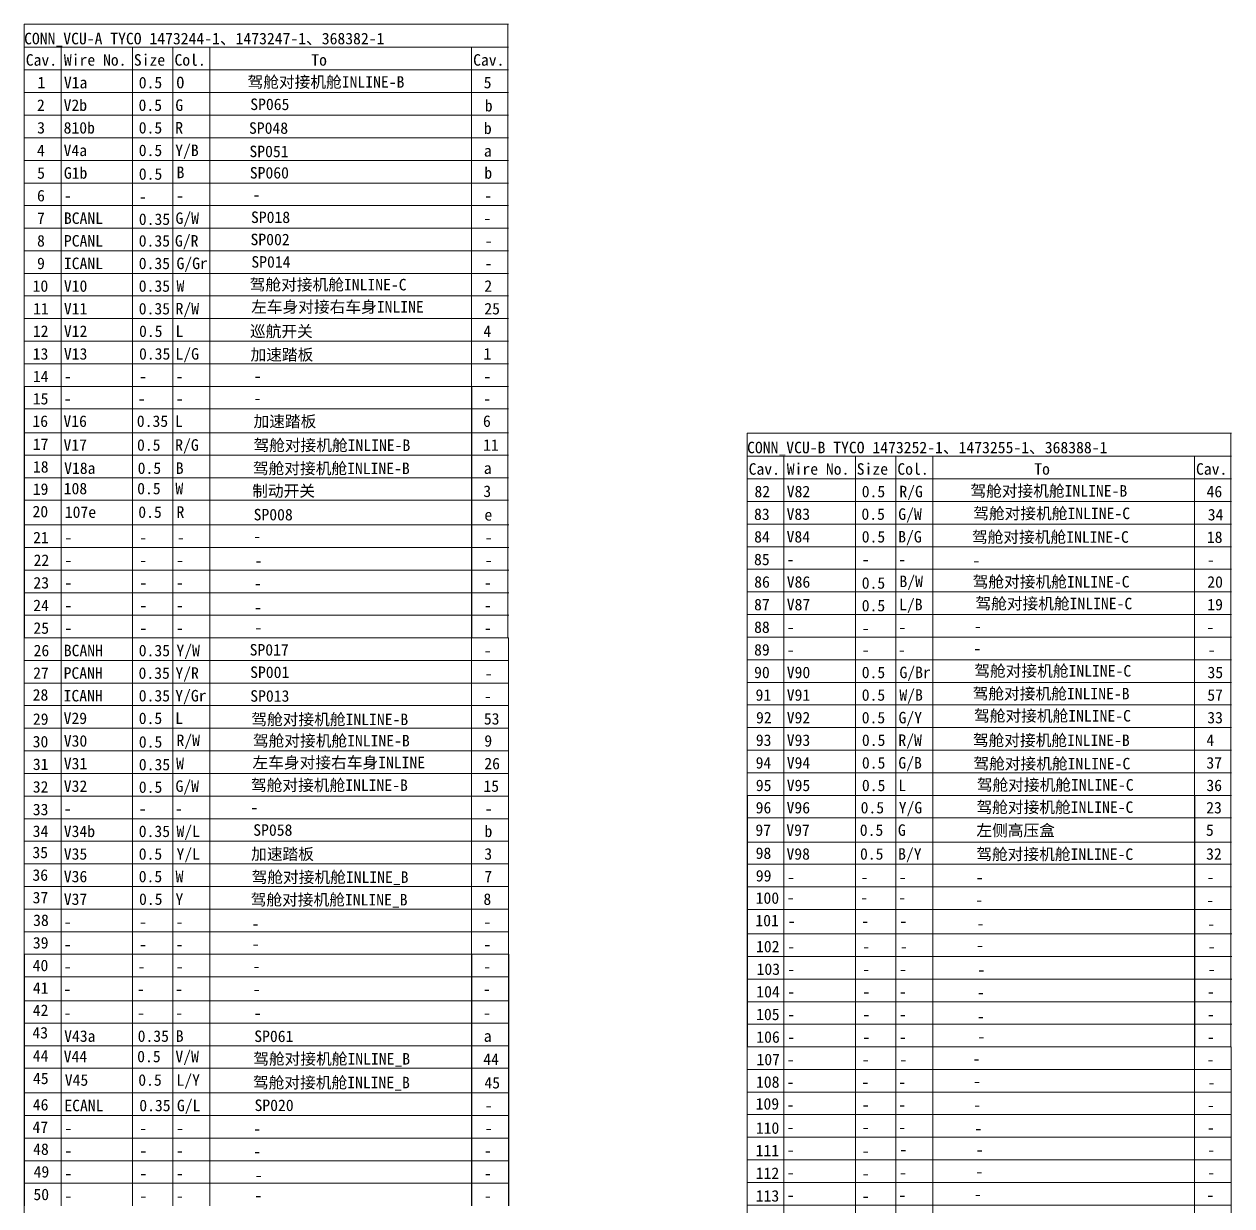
# Model space of a CAD drawing. Header units: millimetres. Extents: x 17 to 3784, y 12 to 1382.
# Drawn here: x 1404.3 to 1537.1, y 232.8 to 362.7 of the extents above; entities that cross this region are included whole.
import ezdxf

# ---------------------------------------------------------------- set-up
doc = ezdxf.new("R2010")
doc.units = ezdxf.units.MM
doc.styles.add('FangSong_GB2312_Style', font='simfang.ttf')

msp = doc.modelspace()

# ---------------------------------------------------------------- linework, layer by layer
for p, q in [((1404.33, 322.85), (1404.33, 295.3)), ((1453.52, 322.89), (1453.52, 295.22)), ((1483.8, 277.88), (1483.8, 250.33)), ((1532.99, 277.92), (1532.99, 250.25))]:
    msp.add_line(p, q)
at = {"color": 0}
for p, q in [((1404.33, 260.44), (1404.33, 232.78)), ((1404.33, 260.4), (1404.33, 232.78)), ((1453.52, 260.44), (1453.52, 232.77)), ((1457.56, 260.44), (1457.56, 232.77))]:
    msp.add_line(p, q, dxfattribs=at)
at = {"color": 7, "linetype": 'Continuous', "lineweight": 13}
for points in [[(1404.32, 362.72), (1457.56, 362.72)], [(1404.32, 362.72), (1404.32, 322.88)], [(1457.5, 362.69), (1457.5, 295.22)], [(1404.32, 360.17), (1457.56, 360.17)], [(1408.38, 360.17), (1408.38, 295.22)], [(1416.23, 360.17), (1416.23, 295.22)], [(1420.67, 360.17), (1420.67, 295.22)], [(1424.73, 360.17), (1424.73, 295.22)], [(1453.51, 360.17), (1453.51, 322.88)], [(1404.32, 357.68), (1457.56, 357.68)], [(1404.32, 355.2), (1457.56, 355.2)], [(1404.32, 352.71), (1457.56, 352.71)], [(1404.32, 350.23), (1457.56, 350.23)], [(1404.32, 347.74), (1457.56, 347.74)], [(1404.32, 345.25), (1457.56, 345.25)], [(1404.32, 342.77), (1457.56, 342.77)], [(1404.32, 340.28), (1457.56, 340.28)], [(1404.32, 337.8), (1457.56, 337.8)], [(1404.32, 335.31), (1457.56, 335.31)], [(1404.32, 332.83), (1457.56, 332.83)], [(1404.32, 330.34), (1457.56, 330.34)], [(1404.32, 327.86), (1457.56, 327.86)], [(1404.32, 325.37), (1457.56, 325.37)], [(1404.32, 322.89), (1457.56, 322.89)], [(1404.33, 320.41), (1457.57, 320.41)], [(1404.33, 317.76), (1457.57, 317.76)], [(1483.8, 317.75), (1537.04, 317.75)], [(1483.8, 317.75), (1483.8, 277.91)], [(1536.98, 317.72), (1536.98, 250.25)], [(1404.34, 315.31), (1457.57, 315.31)], [(1483.8, 315.2), (1537.04, 315.2)], [(1487.85, 315.2), (1487.85, 250.25)], [(1495.7, 315.2), (1495.7, 250.25)], [(1500.15, 315.2), (1500.15, 250.25)], [(1504.2, 315.2), (1504.2, 250.25)], [(1532.98, 315.2), (1532.98, 277.91)], [(1404.34, 312.83), (1457.58, 312.83)], [(1483.8, 312.71), (1537.04, 312.71)], [(1404.34, 310.36), (1457.58, 310.36)], [(1483.8, 310.23), (1537.04, 310.23)], [(1404.38, 307.65), (1457.61, 307.65)], [(1483.8, 307.74), (1537.04, 307.74)], [(1404.38, 305.16), (1457.61, 305.16)], [(1483.8, 305.25), (1537.04, 305.25)], [(1483.8, 302.77), (1537.04, 302.77)], [(1404.38, 302.68), (1457.61, 302.68)], [(1404.32, 300.26), (1404.32, 260.44)], [(1404.38, 300.19), (1457.61, 300.19)], [(1483.8, 300.28), (1537.04, 300.28)], [(1404.38, 297.71), (1457.61, 297.71)], [(1483.8, 297.8), (1537.04, 297.8)], [(1404.32, 295.23), (1457.56, 295.23)], [(1453.5, 295.23), (1453.5, 260.44)], [(1457.56, 295.23), (1457.56, 260.44)], [(1483.8, 295.31), (1537.04, 295.31)], [(1404.32, 292.75), (1457.56, 292.75)], [(1483.8, 292.83), (1537.04, 292.83)], [(1404.32, 290.26), (1457.56, 290.26)], [(1483.8, 290.34), (1537.04, 290.34)], [(1404.32, 287.78), (1457.56, 287.78)], [(1483.8, 287.86), (1537.04, 287.86)], [(1404.32, 285.29), (1457.56, 285.29)], [(1483.8, 285.37), (1537.04, 285.37)], [(1404.32, 282.81), (1457.56, 282.81)], [(1483.8, 282.88), (1537.04, 282.88)], [(1404.32, 280.32), (1457.56, 280.32)], [(1483.8, 280.4), (1537.04, 280.4)], [(1404.32, 277.83), (1457.56, 277.83)], [(1483.8, 277.91), (1537.04, 277.91)], [(1404.32, 275.35), (1457.56, 275.35)], [(1483.81, 275.44), (1537.04, 275.44)], [(1404.32, 272.86), (1457.56, 272.86)], [(1483.81, 272.78), (1537.04, 272.78)], [(1404.32, 270.38), (1457.56, 270.38)], [(1483.81, 270.34), (1537.05, 270.34)], [(1404.32, 267.89), (1457.56, 267.89)], [(1483.81, 267.86), (1537.05, 267.86)], [(1404.32, 265.41), (1457.56, 265.41)], [(1483.82, 265.38), (1537.06, 265.38)], [(1404.32, 262.92), (1457.56, 262.92)], [(1483.85, 262.68), (1537.09, 262.68)], [(1404.32, 260.44), (1457.56, 260.44)], [(1483.85, 260.19), (1537.09, 260.19)], [(1404.33, 257.96), (1457.57, 257.96)], [(1483.85, 257.71), (1537.09, 257.71)], [(1404.33, 255.31), (1457.57, 255.31)], [(1483.8, 255.29), (1483.8, 212.94)], [(1483.85, 255.22), (1537.09, 255.22)], [(1404.34, 252.87), (1457.57, 252.87)], [(1483.85, 252.74), (1537.09, 252.74)], [(1404.34, 250.38), (1457.57, 250.38)], [(1483.8, 250.26), (1537.03, 250.26)], [(1487.85, 250.26), (1487.85, 212.99)], [(1495.7, 250.26), (1495.7, 212.99)], [(1500.15, 250.26), (1500.15, 212.99)], [(1504.2, 250.26), (1504.2, 212.99)], [(1532.98, 250.26), (1532.98, 213.09)], [(1537.03, 250.26), (1537.03, 213.15)], [(1404.34, 247.91), (1457.58, 247.91)], [(1483.8, 247.78), (1537.03, 247.78)], [(1404.38, 245.2), (1457.61, 245.2)], [(1483.8, 245.29), (1537.03, 245.29)], [(1404.38, 242.72), (1457.61, 242.72)], [(1483.8, 242.81), (1537.03, 242.81)], [(1483.8, 240.32), (1537.03, 240.32)], [(1404.38, 240.23), (1457.61, 240.23)], [(1483.8, 237.84), (1537.03, 237.84)], [(1483.8, 235.35), (1537.03, 235.35)], [(1483.8, 232.86), (1537.03, 232.86)]]:
    msp.add_lwpolyline(points, dxfattribs=at)
at = {"color": 0, "linetype": 'Continuous', "lineweight": 13}
for points in [[(1408.38, 295.23), (1408.38, 232.77)], [(1416.23, 295.23), (1416.23, 232.77)], [(1420.67, 295.23), (1420.67, 232.77)], [(1424.73, 295.23), (1424.73, 232.77)], [(1404.33, 237.79), (1404.33, 197.96)], [(1404.38, 237.74), (1457.61, 237.74)], [(1404.38, 235.26), (1457.61, 235.26)]]:
    msp.add_lwpolyline(points, dxfattribs=at)

# ---------------------------------------------------------------- texts
at = {"color": 7, "linetype": 'Continuous', "style": 'FangSong_GB2312_Style'}
for s, height, p in [('CONN_VCU-A TYCO 1473244-1、1473247-1、368382-1', 1.2655, (1404.32, 360.5)), ('Cav.', 1.265, (1404.5, 358.15)), ('Wire No.', 1.265, (1408.69, 358.15)), ('Size', 1.265, (1416.38, 358.15)), ('Col.', 1.265, (1420.85, 358.15)), ('To', 1.265, (1435.89, 358.15)), ('Cav.', 1.265, (1453.68, 358.15)), ('驾舱对接机舱INLINE-B', 1.2655, (1428.88, 355.73)), ('1', 1.27, (1405.78, 355.66)), ('V1a', 1.265, (1408.69, 355.66)), ('0.5', 1.265, (1416.92, 355.66)), ('O', 1.27, (1421.06, 355.66)), ('5', 1.27, (1454.84, 355.66)), ('V2b', 1.265, (1408.66, 353.18)), ('SP065', 1.265, (1429.18, 353.27)), ('2', 1.27, (1405.73, 353.17)), ('0.5', 1.265, (1416.9, 353.18)), ('G', 1.27, (1420.95, 353.18)), ('b', 1.27, (1454.96, 353.12)), ('3', 1.27, (1405.75, 350.69)), ('810b', 1.265, (1408.66, 350.69)), ('0.5', 1.265, (1416.92, 350.69)), ('R', 1.27, (1420.93, 350.69)), ('SP048', 1.265, (1429.04, 350.66)), ('b', 1.27, (1454.86, 350.64)), ('4', 1.27, (1405.73, 348.2)), ('V4a', 1.265, (1408.66, 348.21)), ('0.5', 1.265, (1416.92, 348.21)), ('Y/B', 1.265, (1420.93, 348.21)), ('SP051', 1.265, (1429.09, 348.09)), ('a', 1.27, (1454.86, 348.15)), ('5', 1.27, (1405.75, 345.72)), ('G1b', 1.265, (1408.69, 345.72)), ('0.5', 1.265, (1416.93, 345.61)), ('B', 1.27, (1421.08, 345.78)), ('SP060', 1.265, (1429.13, 345.74)), ('b', 1.27, (1454.91, 345.72)), ('6', 1.27, (1405.74, 343.23)), ('-', 1.27, (1429.43, 343.34)), ('-', 1.27, (1408.69, 343.23)), ('-', 1.27, (1416.93, 343.12)), ('-', 1.27, (1421.03, 343.23)), ('-', 1.27, (1454.91, 343.23)), ('7', 1.27, (1405.74, 340.75)), ('BCANL', 1.265, (1408.69, 340.75)), ('0.35', 1.265, (1416.93, 340.64)), ('G/W', 1.265, (1420.96, 340.75)), ('SP018', 1.265, (1429.26, 340.85)), ('-', 1.27, (1454.81, 340.75)), ('8', 1.27, (1405.74, 338.26)), ('PCANL', 1.265, (1408.69, 338.26)), ('0.35', 1.265, (1416.92, 338.26)), ('G/R', 1.265, (1420.9, 338.26)), ('SP002', 1.265, (1429.21, 338.41)), ('-', 1.27, (1454.96, 338.26)), ('9', 1.27, (1405.74, 335.78)), ('ICANL', 1.265, (1408.69, 335.78)), ('0.35', 1.265, (1416.92, 335.78)), ('G/Gr', 1.265, (1421.07, 335.78)), ('SP014', 1.265, (1429.3, 335.94)), ('-', 1.27, (1454.93, 335.78)), ('驾舱对接机舱INLINE-C', 1.2655, (1429.12, 333.44)), ('10', 1.265, (1405.25, 333.29)), ('V10 ', 1.265, (1408.69, 333.29)), ('0.35', 1.265, (1416.92, 333.29)), ('W', 1.27, (1421.07, 333.29)), ('2', 1.27, (1454.91, 333.29)), ('11', 1.265, (1405.31, 330.8)), ('V11', 1.265, (1408.69, 330.8)), ('0.35', 1.265, (1416.92, 330.8)), ('R/W', 1.265, (1420.97, 330.8)), ('左车身对接右车身INLINE', 1.2655, (1429.28, 331)), ('25', 1.265, (1454.91, 330.8)), ('12', 1.265, (1405.28, 328.32)), ('V12', 1.265, (1408.69, 328.32)), ('0.5', 1.265, (1416.95, 328.32)), ('L', 1.27, (1420.96, 328.32)), ('巡航开关', 1.265, (1429.15, 328.31)), ('4', 1.27, (1454.81, 328.32)), ('13', 1.265, (1405.26, 325.83)), ('V13', 1.265, (1408.69, 325.83)), ('L/G', 1.265, (1420.96, 325.83)), ('加速踏板', 1.265, (1429.21, 325.74)), ('1', 1.27, (1454.81, 325.83)), ('14', 1.265, (1405.28, 323.35)), ('-', 1.27, (1408.69, 323.35)), ('-', 1.27, (1416.95, 323.35)), ('-', 1.27, (1420.96, 323.35)), ('-', 1.27, (1429.57, 323.4)), ('-', 1.27, (1454.81, 323.35)), ('15', 1.265, (1405.27, 320.9)), ('-', 1.27, (1408.67, 320.9)), ('-', 1.27, (1416.81, 320.9)), ('-', 1.27, (1420.99, 320.9)), ('-', 1.27, (1429.55, 320.95)), ('-', 1.27, (1454.8, 320.9)), ('16', 1.265, (1405.23, 318.43)), ('V16', 1.265, (1408.64, 318.43)), ('L', 1.27, (1420.91, 318.43)), ('加速踏板', 1.265, (1429.54, 318.41)), ('6', 1.27, (1454.76, 318.43)), ('17', 1.265, (1405.27, 315.89)), ('V17', 1.265, (1408.65, 315.81)), ('0.5', 1.265, (1416.73, 315.81)), ('R/G', 1.265, (1420.93, 315.81)), ('驾舱对接机舱INLINE-B', 1.2655, (1429.53, 315.78)), ('11', 1.265, (1454.78, 315.81)), ('CONN_VCU-B TYCO 1473252-1、1473255-1、368388-1', 1.2655, (1483.8, 315.53)), ('18', 1.265, (1405.29, 313.41)), ('驾舱对接机舱INLINE-B', 1.2655, (1429.47, 313.24)), ('V18a', 1.265, (1408.72, 313.26)), ('0.5', 1.265, (1416.8, 313.26)), ('B', 1.27, (1420.99, 313.26)), ('a', 1.27, (1454.85, 313.26)), ('Cav.', 1.265, (1483.97, 313.17)), ('Wire No.', 1.265, (1488.16, 313.17)), ('Size', 1.265, (1495.85, 313.17)), ('Col.', 1.265, (1500.32, 313.17)), ('To', 1.265, (1515.37, 313.17)), ('Cav.', 1.265, (1533.15, 313.17)), ('19', 1.265, (1405.27, 310.96)), ('108', 1.265, (1408.67, 311.02)), ('0.5', 1.265, (1416.75, 311.02)), ('W', 1.27, (1420.95, 311.02)), ('制动开关', 1.265, (1429.4, 310.76)), ('R/G', 1.265, (1500.54, 310.69)), ('驾舱对接机舱INLINE-B', 1.2655, (1508.35, 310.76)), ('3', 1.27, (1454.8, 310.72)), ('82', 1.265, (1484.61, 310.69)), ('V82', 1.265, (1488.16, 310.69)), ('0.5', 1.265, (1496.4, 310.69)), ('46', 1.265, (1534.31, 310.69)), ('20', 1.265, (1405.24, 308.49)), ('107e', 1.265, (1408.79, 308.43)), ('0.5', 1.265, (1416.87, 308.43)), ('R', 1.27, (1421.07, 308.43)), ('SP008', 1.265, (1429.55, 308.15)), ('83', 1.265, (1484.56, 308.2)), ('V83', 1.265, (1488.14, 308.21)), ('0.5', 1.265, (1496.37, 308.21)), ('G/W', 1.265, (1500.42, 308.21)), ('驾舱对接机舱INLINE-C', 1.2655, (1508.66, 308.29)), ('34', 1.265, (1534.44, 308.15)), ('e', 1.27, (1454.92, 308.13)), ('21', 1.265, (1405.31, 305.63)), ('84', 1.265, (1484.58, 305.72)), ('V84', 1.265, (1488.14, 305.72)), ('0.5', 1.265, (1496.4, 305.72)), ('B/G', 1.265, (1500.41, 305.72)), ('驾舱对接机舱INLINE-C', 1.2655, (1508.52, 305.69)), ('18', 1.265, (1534.34, 305.67)), ('-', 1.27, (1408.74, 305.63)), ('-', 1.27, (1416.98, 305.63)), ('-', 1.27, (1421.12, 305.63)), ('-', 1.27, (1429.5, 305.77)), ('-', 1.27, (1454.96, 305.63)), ('22', 1.265, (1405.36, 303.14)), ('85', 1.265, (1484.56, 303.23)), ('-', 1.27, (1408.74, 303.14)), ('-', 1.27, (1416.98, 303.14)), ('-', 1.27, (1421.03, 303.14)), ('-', 1.27, (1429.65, 303.08)), ('-', 1.27, (1454.96, 303.14)), ('-', 1.27, (1488.14, 303.24)), ('-', 1.27, (1496.4, 303.24)), ('-', 1.27, (1500.41, 303.24)), ('-', 1.27, (1508.57, 303.11)), ('-', 1.27, (1534.34, 303.18)), ('23', 1.265, (1405.34, 300.66)), ('86', 1.265, (1484.58, 300.75)), ('V86', 1.265, (1488.16, 300.75)), ('0.5', 1.265, (1496.4, 300.64)), ('B/W', 1.265, (1500.55, 300.81)), ('驾舱对接机舱INLINE-C', 1.2655, (1508.6, 300.77)), ('20', 1.265, (1534.39, 300.75)), ('-', 1.27, (1408.74, 300.66)), ('-', 1.27, (1417, 300.66)), ('-', 1.27, (1421.01, 300.66)), ('-', 1.27, (1429.58, 300.59)), ('-', 1.27, (1454.87, 300.66)), ('24', 1.265, (1405.32, 298.17)), ('87', 1.265, (1484.57, 298.26)), ('V87', 1.265, (1488.16, 298.26)), ('0.5', 1.265, (1496.4, 298.15)), ('L/B', 1.265, (1500.51, 298.26)), ('驾舱对接机舱INLINE-C', 1.2655, (1508.9, 298.37)), ('19', 1.265, (1534.39, 298.26)), ('-', 1.27, (1408.74, 298.17)), ('-', 1.27, (1417, 298.17)), ('-', 1.27, (1421.01, 298.17)), ('-', 1.27, (1429.6, 297.95)), ('-', 1.27, (1454.87, 298.17)), ('25', 1.265, (1405.34, 295.68)), ('-', 1.27, (1408.74, 295.68)), ('-', 1.27, (1417, 295.68)), ('-', 1.27, (1421.01, 295.68)), ('-', 1.27, (1429.64, 295.74)), ('-', 1.27, (1454.87, 295.68)), ('88', 1.265, (1484.57, 295.78)), ('-', 1.27, (1488.16, 295.78)), ('-', 1.27, (1496.4, 295.67)), ('-', 1.27, (1500.43, 295.78)), ('-', 1.27, (1508.73, 295.88)), ('-', 1.27, (1534.29, 295.78)), ('26', 1.265, (1405.36, 293.21)), ('BCANH', 1.265, (1408.68, 293.21)), ('0.35', 1.265, (1416.92, 293.21)), ('Y/W', 1.265, (1421.06, 293.21)), ('SP017', 1.265, (1429.11, 293.29)), ('-', 1.27, (1454.84, 293.21)), ('89', 1.265, (1484.57, 293.29)), ('-', 1.27, (1488.16, 293.29)), ('-', 1.27, (1496.4, 293.29)), ('-', 1.27, (1500.38, 293.29)), ('-', 1.27, (1508.68, 293.44)), ('-', 1.27, (1534.44, 293.29)), ('Y/R', 1.265, (1420.95, 290.73)), ('SP001', 1.265, (1429.17, 290.82)), ('G/Br', 1.265, (1500.55, 290.8)), ('驾舱对接机舱INLINE-C', 1.2655, (1508.78, 290.97)), ('27', 1.265, (1405.31, 290.73)), ('PCANH', 1.265, (1408.66, 290.73)), ('0.35', 1.265, (1416.9, 290.73)), ('-', 1.27, (1454.96, 290.68)), ('90', 1.265, (1484.57, 290.8)), ('V90', 1.265, (1488.16, 290.8)), ('0.5', 1.265, (1496.4, 290.8)), ('35', 1.265, (1534.41, 290.8)), ('28', 1.265, (1405.26, 288.33)), ('ICANH', 1.265, (1408.66, 288.24)), ('0.35', 1.265, (1416.92, 288.24)), ('Y/Gr', 1.265, (1420.93, 288.24)), ('SP013', 1.265, (1429.18, 288.21)), ('91', 1.265, (1484.73, 288.32)), ('V91', 1.265, (1488.16, 288.32)), ('0.5', 1.265, (1496.4, 288.32)), ('W/B', 1.265, (1500.54, 288.32)), ('驾舱对接机舱INLINE-B', 1.2655, (1508.6, 288.47)), ('57', 1.265, (1534.39, 288.32)), ('-', 1.27, (1454.86, 288.19)), ('29', 1.265, (1405.28, 285.67)), ('V29', 1.265, (1408.66, 285.76)), ('0.5', 1.265, (1416.92, 285.76)), ('L', 1.27, (1420.93, 285.76)), ('驾舱对接机舱INLINE-B', 1.2655, (1429.3, 285.64)), ('53', 1.265, (1454.86, 285.7)), ('92', 1.265, (1484.78, 285.83)), ('V92', 1.265, (1488.16, 285.83)), ('0.5', 1.265, (1496.4, 285.83)), ('G/Y', 1.265, (1500.45, 285.83)), ('驾舱对接机舱INLINE-C', 1.2655, (1508.75, 286.03)), ('33', 1.265, (1534.39, 285.83)), ('30', 1.265, (1405.26, 283.19)), ('V30', 1.265, (1408.68, 283.27)), ('0.5', 1.265, (1416.93, 283.16)), ('R/W', 1.265, (1421.07, 283.33)), ('驾舱对接机舱INLINE-B', 1.2655, (1429.47, 283.29)), ('9', 1.27, (1454.91, 283.27)), ('93', 1.265, (1484.76, 283.35)), ('V93', 1.265, (1488.16, 283.35)), ('0.5', 1.265, (1496.42, 283.35)), ('R/W', 1.265, (1500.43, 283.35)), ('驾舱对接机舱INLINE-B', 1.2655, (1508.62, 283.34)), ('4', 1.27, (1534.29, 283.35)), ('31', 1.265, (1405.28, 280.7)), ('V31', 1.265, (1408.68, 280.78)), ('0.35', 1.265, (1416.93, 280.67)), ('W', 1.27, (1421.03, 280.78)), ('左车身对接右车身INLINE', 1.2655, (1429.43, 280.89)), ('26', 1.265, (1454.91, 280.78)), ('94', 1.265, (1484.74, 280.86)), ('V94', 1.265, (1488.16, 280.86)), ('0.5', 1.265, (1496.42, 280.86)), ('G/B', 1.265, (1500.43, 280.86)), ('驾舱对接机舱INLINE-C', 1.2655, (1508.68, 280.77)), ('37', 1.265, (1534.29, 280.86)), ('32', 1.265, (1405.27, 278.22)), ('V32', 1.265, (1408.68, 278.3)), ('0.5', 1.265, (1416.93, 278.19)), ('G/W', 1.265, (1420.96, 278.3)), ('驾舱对接机舱INLINE-B', 1.2655, (1429.26, 278.4)), ('15', 1.265, (1454.81, 278.3)), ('95', 1.265, (1484.76, 278.38)), ('V95', 1.265, (1488.16, 278.38)), ('0.5', 1.265, (1496.42, 278.38)), ('L', 1.27, (1500.43, 278.38)), ('驾舱对接机舱INLINE-C', 1.2655, (1509.05, 278.43)), ('36', 1.265, (1534.29, 278.38)), ('33', 1.265, (1405.27, 275.73)), ('-', 1.27, (1408.68, 275.81)), ('-', 1.27, (1416.92, 275.81)), ('-', 1.27, (1420.9, 275.81)), ('-', 1.27, (1429.2, 275.96)), ('-', 1.27, (1454.96, 275.81)), ('96', 1.265, (1484.74, 275.93)), ('V96', 1.265, (1488.14, 275.93)), ('0.5', 1.265, (1496.28, 275.93)), ('Y/G', 1.265, (1500.47, 275.93)), ('驾舱对接机舱INLINE-C', 1.2655, (1509.02, 275.98)), ('23', 1.265, (1534.27, 275.93)), ('左侧高压盒', 1.265, (1509.01, 273.43)), ('34', 1.265, (1405.26, 273.34)), ('V34b ', 1.265, (1408.68, 273.33)), ('0.35', 1.265, (1416.92, 273.33)), ('W/L', 1.265, (1421.07, 273.33)), ('SP058', 1.265, (1429.51, 273.47)), ('b', 1.27, (1454.93, 273.33)), ('97', 1.265, (1484.71, 273.46)), ('V97', 1.265, (1488.11, 273.46)), ('0.5', 1.265, (1496.19, 273.46)), ('G', 1.27, (1500.38, 273.46)), ('5', 1.27, (1534.24, 273.46)), ('35', 1.265, (1405.23, 271.01)), ('Y/L', 1.265, (1421.07, 270.84)), ('加速踏板', 1.265, (1429.27, 270.83)), ('98', 1.265, (1484.74, 270.92)), ('B/Y', 1.265, (1500.4, 270.84)), ('驾舱对接机舱INLINE-C', 1.2655, (1509, 270.81)), ('V35', 1.265, (1408.68, 270.84)), ('0.5', 1.265, (1416.92, 270.84)), ('3', 1.27, (1454.91, 270.84)), ('V98', 1.265, (1488.13, 270.84)), ('0.5', 1.265, (1496.21, 270.84)), ('32', 1.265, (1534.26, 270.84)), ('36', 1.265, (1405.23, 268.52)), ('V36', 1.265, (1408.68, 268.36)), ('0.5', 1.265, (1416.92, 268.36)), ('W', 1.27, (1420.97, 268.36)), ('驾舱对接机舱INLINE_B', 1.2655, (1429.33, 268.29)), ('7', 1.27, (1454.91, 268.36)), ('99', 1.265, (1484.76, 268.44)), ('-', 1.27, (1488.19, 268.29)), ('-', 1.27, (1496.27, 268.29)), ('-', 1.27, (1500.47, 268.29)), ('-', 1.27, (1508.94, 268.27)), ('-', 1.27, (1534.32, 268.29)), ('37', 1.265, (1405.25, 266.04)), ('V37', 1.265, (1408.68, 265.87)), ('0.5', 1.265, (1416.95, 265.87)), ('Y', 1.27, (1420.96, 265.87)), ('驾舱对接机舱INLINE_B', 1.2655, (1429.23, 265.81)), ('8', 1.27, (1454.81, 265.87)), ('100', 1.265, (1484.74, 265.99)), ('-', 1.27, (1488.15, 266.05)), ('-', 1.27, (1496.23, 266.05)), ('-', 1.27, (1500.42, 266.05)), ('-', 1.27, (1508.88, 265.79)), ('-', 1.27, (1534.27, 265.75)), ('38', 1.265, (1405.31, 263.55)), ('101', 1.265, (1484.71, 263.52)), ('-', 1.27, (1408.68, 263.38)), ('-', 1.27, (1416.95, 263.38)), ('-', 1.27, (1420.96, 263.38)), ('-', 1.27, (1429.33, 263.17)), ('-', 1.27, (1454.81, 263.38)), ('-', 1.27, (1488.27, 263.46)), ('-', 1.27, (1496.35, 263.46)), ('-', 1.27, (1500.54, 263.46)), ('-', 1.27, (1509.03, 263.18)), ('-', 1.27, (1534.39, 263.16)), ('39', 1.265, (1405.28, 261.07)), ('102', 1.265, (1484.78, 260.66)), ('-', 1.27, (1408.68, 260.9)), ('-', 1.27, (1416.95, 260.9)), ('-', 1.27, (1420.96, 260.9)), ('-', 1.27, (1429.35, 260.95)), ('-', 1.27, (1454.81, 260.9)), ('-', 1.27, (1488.22, 260.66)), ('-', 1.27, (1496.45, 260.66)), ('-', 1.27, (1500.6, 260.66)), ('-', 1.27, (1508.98, 260.8)), ('-', 1.27, (1534.44, 260.66)), ('40', 1.265, (1405.26, 258.58)), ('-', 1.27, (1408.67, 258.45)), ('-', 1.27, (1416.8, 258.45)), ('-', 1.27, (1420.99, 258.45)), ('-', 1.27, (1429.43, 258.5)), ('-', 1.27, (1454.8, 258.45)), ('103', 1.265, (1484.84, 258.17)), ('-', 1.27, (1488.22, 258.17)), ('-', 1.27, (1496.45, 258.17)), ('-', 1.27, (1500.5, 258.17)), ('-', 1.27, (1509.12, 258.11)), ('-', 1.27, (1534.44, 258.17)), ('41', 1.265, (1405.28, 256.1)), ('-', 1.27, (1408.63, 255.98)), ('-', 1.27, (1416.71, 255.98)), ('-', 1.27, (1420.91, 255.98)), ('-', 1.27, (1429.46, 255.96)), ('-', 1.27, (1454.76, 255.98)), ('104', 1.265, (1484.81, 255.69)), ('-', 1.27, (1488.22, 255.69)), ('-', 1.27, (1496.48, 255.69)), ('-', 1.27, (1500.49, 255.69)), ('-', 1.27, (1509.06, 255.62)), ('-', 1.27, (1534.34, 255.69)), ('42', 1.265, (1405.27, 253.65)), ('-', 1.27, (1408.65, 253.36)), ('-', 1.27, (1416.73, 253.36)), ('-', 1.27, (1420.93, 253.36)), ('-', 1.27, (1429.56, 253.34)), ('-', 1.27, (1454.78, 253.36)), ('105', 1.265, (1484.79, 253.2)), ('-', 1.27, (1488.22, 253.2)), ('-', 1.27, (1496.48, 253.2)), ('-', 1.27, (1500.49, 253.2)), ('-', 1.27, (1534.34, 253.2)), ('43', 1.265, (1405.23, 251.18)), ('-', 1.27, (1509.07, 252.98)), ('V43a', 1.265, (1408.72, 250.81)), ('0.35', 1.265, (1416.8, 250.81)), ('B', 1.27, (1420.99, 250.81)), ('SP061', 1.265, (1429.62, 250.79)), ('a', 1.27, (1454.85, 250.81)), ('106', 1.265, (1484.81, 250.71)), ('-', 1.27, (1488.22, 250.71)), ('-', 1.27, (1496.48, 250.71)), ('-', 1.27, (1500.49, 250.71)), ('-', 1.27, (1509.12, 250.76)), ('-', 1.27, (1534.34, 250.71)), ('44', 1.265, (1405.27, 248.64)), ('V44', 1.265, (1408.67, 248.57)), ('0.5', 1.265, (1416.75, 248.57)), ('V/W', 1.265, (1420.95, 248.57)), ('驾舱对接机舱INLINE_B', 1.2655, (1429.51, 248.31)), ('44', 1.265, (1454.8, 248.27)), ('107', 1.265, (1484.83, 248.24)), ('-', 1.27, (1488.16, 248.24)), ('-', 1.27, (1496.4, 248.24)), ('-', 1.27, (1500.54, 248.24)), ('-', 1.27, (1508.59, 248.32)), ('-', 1.27, (1534.31, 248.24)), ('45', 1.265, (1405.29, 246.16)), ('V45', 1.265, (1408.79, 245.98)), ('0.5', 1.265, (1416.87, 245.98)), ('L/Y', 1.265, (1421.07, 245.98)), ('驾舱对接机舱INLINE_B', 1.2655, (1429.48, 245.7)), ('108', 1.265, (1484.78, 245.76)), ('45', 1.265, (1454.92, 245.68)), ('-', 1.27, (1488.14, 245.76)), ('-', 1.27, (1496.37, 245.76)), ('-', 1.27, (1500.42, 245.76)), ('-', 1.27, (1508.65, 245.85)), ('-', 1.27, (1534.43, 245.7)), ('46', 1.265, (1405.27, 243.27)), ('ECANL', 1.265, (1408.74, 243.18)), ('0.35', 1.265, (1416.98, 243.18)), ('G/L', 1.265, (1421.12, 243.18)), ('SP020', 1.265, (1429.65, 243.2)), ('109', 1.265, (1484.74, 243.36)), ('-', 1.27, (1454.96, 243.18)), ('-', 1.27, (1488.14, 243.27)), ('-', 1.27, (1496.4, 243.27)), ('-', 1.27, (1500.41, 243.27)), ('-', 1.27, (1508.66, 243.24)), ('-', 1.27, (1534.34, 243.22)), ('47', 1.265, (1405.24, 240.8)), ('110', 1.265, (1484.76, 240.7)), ('-', 1.27, (1408.74, 240.69)), ('-', 1.27, (1416.98, 240.69)), ('-', 1.27, (1421.03, 240.69)), ('-', 1.27, (1429.5, 240.63)), ('-', 1.27, (1454.96, 240.69)), ('-', 1.27, (1488.14, 240.79)), ('-', 1.27, (1496.4, 240.79)), ('-', 1.27, (1500.41, 240.79)), ('-', 1.27, (1508.78, 240.67)), ('-', 1.27, (1534.34, 240.73)), ('48', 1.265, (1405.31, 238.38)), ('111', 1.265, (1484.74, 238.22)), ('-', 1.27, (1408.74, 238.21)), ('-', 1.27, (1417, 238.21)), ('-', 1.27, (1421.01, 238.21)), ('-', 1.27, (1429.5, 238.14)), ('-', 1.27, (1454.87, 238.21)), ('-', 1.27, (1488.16, 238.3)), ('-', 1.27, (1496.4, 238.19)), ('-', 1.27, (1500.55, 238.36)), ('-', 1.27, (1508.94, 238.32)), ('-', 1.27, (1534.39, 238.3)), ('112', 1.265, (1484.75, 235.73)), ('-', 1.27, (1488.16, 235.81)), ('-', 1.27, (1500.5, 235.81)), ('-', 1.27, (1508.9, 235.92)), ('-', 1.27, (1534.39, 235.81)), ('-', 1.27, (1496.4, 235.7)), ('113', 1.265, (1484.75, 233.24)), ('-', 1.27, (1488.16, 233.33)), ('-', 1.27, (1496.4, 233.22)), ('-', 1.27, (1500.43, 233.33)), ('-', 1.27, (1508.73, 233.43)), ('-', 1.27, (1534.29, 233.33))]:
    msp.add_text(s, height=height, dxfattribs=at).set_placement(p)
at = {"color": 0, "linetype": 'Continuous', "style": 'FangSong_GB2312_Style'}
for s, height, p in [('0.35', 1.265, (1416.95, 325.83)), ('0.35', 1.265, (1416.71, 318.43)), ('49', 1.265, (1405.36, 235.89)), ('-', 1.27, (1408.74, 235.72)), ('-', 1.27, (1417, 235.72)), ('-', 1.27, (1421.01, 235.72)), ('-', 1.27, (1429.67, 235.51)), ('-', 1.27, (1454.87, 235.72)), ('50', 1.265, (1405.34, 233.4)), ('-', 1.27, (1408.74, 233.24)), ('-', 1.27, (1417, 233.24)), ('-', 1.27, (1421.01, 233.24)), ('-', 1.27, (1429.64, 233.29)), ('-', 1.27, (1454.87, 233.24))]:
    msp.add_text(s, height=height, dxfattribs=at).set_placement(p)

doc.saveas('drawing.dxf')
